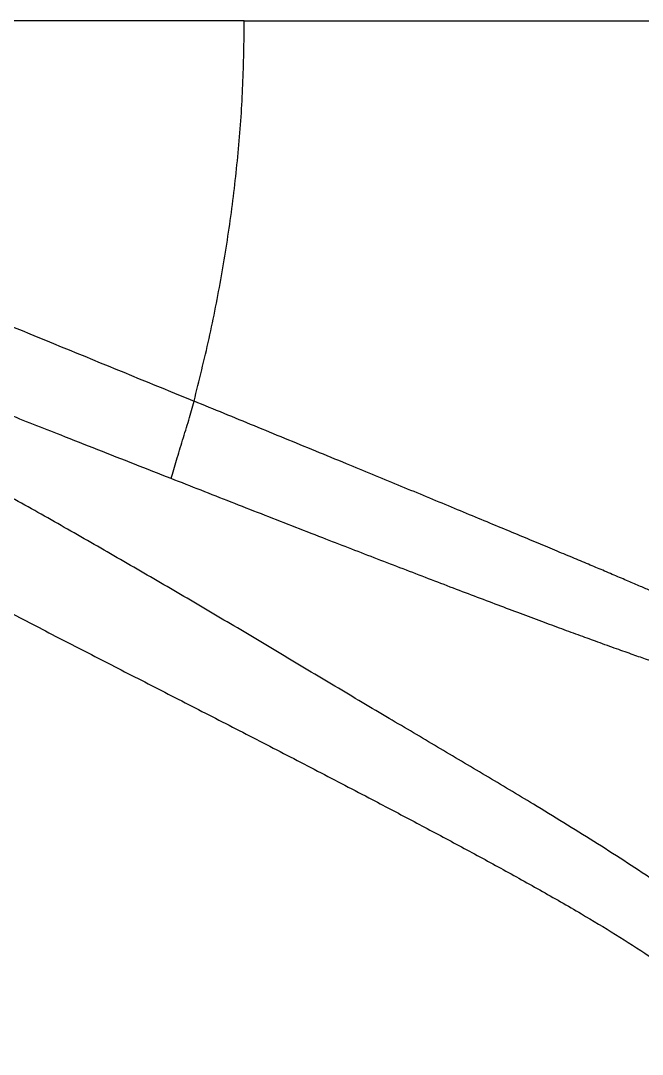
# Model space of a CAD drawing. Extents: x 400 to 501, y 484 to 634.
# Drawn here: x 474.68 to 484.45, y 535.03 to 551.25 of the extents above; entities that cross this region are included whole.
import ezdxf

# ---------------------------------------------------------------- set-up
doc = ezdxf.new("R2010")
doc.units = 0
doc.header["$MEASUREMENT"] = 0
doc.layers.add('DIM', color=3, linetype='Continuous')
doc.layers.add('GEOMETRY', color=3, linetype='Continuous', lineweight=25)

# ---------------------------------------------------------------- blocks, each defined once
blk = doc.blocks.new('2026 GRANDEE')
at = {"layer": 'GEOMETRY', "ltscale": 16}
for points, knots in [([(27.772, -45.587), (27.257, -45.587), (26.227, -45.587), (24.692, -45.587), (23.676, -45.587), (23.167, -45.587)], [0, 0, 0, 0, 0.333325, 0.666675, 1, 1, 1, 1]), ([(26.982, -51.56), (27.063, -51.234), (27.225, -50.582), (27.42, -49.593), (27.576, -48.599), (27.688, -47.598), (27.758, -46.594), (27.767, -45.922), (27.772, -45.587)], [0, 0, 0, 0, 0.167709, 0.334667, 0.501199, 0.667527, 0.833778, 1, 1, 1, 1]), ([(27.772, -45.587), (27.965, -45.587), (28.35, -45.587), (28.926, -45.587), (29.496, -45.587), (30.023, -45.587), (30.503, -45.587), (30.936, -45.587), (31.358, -45.587), (31.767, -45.587), (32.141, -45.587), (32.479, -45.587), (32.784, -45.587), (33.124, -45.587), (33.492, -45.587), (33.873, -45.587), (34.223, -45.587), (34.54, -45.587), (34.827, -45.587), (34.994, -45.587), (35.078, -45.587)], [0, 0, 0, 0, 0.071199, 0.141268, 0.209837, 0.276669, 0.328827, 0.37984, 0.429786, 0.478784, 0.526991, 0.566688, 0.606065, 0.645225, 0.70376, 0.762326, 0.821143, 0.880346, 0.93998, 1, 1, 1, 1]), ([(23.054, -49.95), (23.708, -50.218), (25.011, -50.752), (26.327, -51.291), (26.982, -51.56)], [0, 0, 0, 0, 0.5016396, 1, 1, 1, 1]), ([(26.623, -52.776), (26.431, -52.701), (26.046, -52.55), (25.469, -52.323), (24.795, -52.058), (24.027, -51.755), (23.456, -51.53), (23.17, -51.418)], [0, 0, 0, 0, 0.164855, 0.3310845, 0.4983629, 0.7492406, 1, 1, 1, 1]), ([(26.623, -52.776), (26.65, -52.68), (26.708, -52.479), (26.802, -52.173), (26.898, -51.865), (26.955, -51.659), (26.982, -51.56)], [0, 0, 0, 0, 0.240121, 0.500157, 0.760055, 1, 1, 1, 1]), ([(34.378, -54.632), (34.328, -54.61), (34.229, -54.567), (34.065, -54.497), (33.882, -54.419), (33.674, -54.33), (33.45, -54.235), (33.212, -54.135), (32.964, -54.031), (32.691, -53.916), (32.392, -53.792), (32.069, -53.657), (31.724, -53.514), (31.36, -53.363), (30.98, -53.205), (30.589, -53.043), (30.189, -52.878), (29.785, -52.711), (29.352, -52.533), (28.893, -52.344), (28.41, -52.146), (27.93, -51.949), (27.455, -51.754), (27.14, -51.625), (26.982, -51.56)], [0, 0, 0, 0, 0.04998, 0.100027, 0.150189, 0.200434, 0.25071, 0.29249, 0.334407, 0.376298, 0.418136, 0.459915, 0.501659, 0.543331, 0.584934, 0.626518, 0.66809, 0.709631, 0.751122, 0.80086, 0.850623, 0.900428, 0.950232, 1, 1, 1, 1]), ([(34.464, -55.74), (34.41, -55.722), (34.303, -55.686), (34.11, -55.621), (33.886, -55.543), (33.626, -55.451), (33.347, -55.35), (33.058, -55.245), (32.765, -55.138), (32.45, -55.021), (32.115, -54.896), (31.762, -54.764), (31.393, -54.624), (31.01, -54.479), (30.618, -54.329), (30.219, -54.176), (29.815, -54.021), (29.409, -53.864), (28.977, -53.697), (28.52, -53.519), (28.039, -53.331), (27.563, -53.145), (27.091, -52.96), (26.779, -52.837), (26.623, -52.776)], [0, 0, 0, 0, 0.049976, 0.100017, 0.15017, 0.200408, 0.250679, 0.292458, 0.334375, 0.376267, 0.418106, 0.459888, 0.501636, 0.543312, 0.584918, 0.626507, 0.668082, 0.709626, 0.751119, 0.800859, 0.850623, 0.900429, 0.950233, 1, 1, 1, 1])]:
    blk.add_open_spline(points, degree=3, knots=knots, dxfattribs=at)
at = {"layer": 'GEOMETRY'}
for points, knots in [([(36.507, -60.997), (36.403, -60.887), (36.194, -60.668), (35.848, -60.346), (35.484, -60.032), (35.086, -59.715), (34.657, -59.397), (34.201, -59.079), (33.736, -58.772), (33.265, -58.473), (32.792, -58.179), (32.225, -57.832), (31.563, -57.437), (30.807, -56.989), (30.017, -56.523), (29.196, -56.036), (28.347, -55.529), (27.503, -55.025), (26.663, -54.531), (25.827, -54.047), (24.995, -53.569), (24.167, -53.102), (23.617, -52.803), (23.342, -52.653)], [0, 0, 0, 0, 0.030728, 0.061531, 0.092434, 0.123401, 0.158142, 0.192981, 0.227848, 0.262751, 0.297682, 0.332642, 0.387693, 0.442739, 0.498279, 0.560864, 0.623499, 0.686082, 0.748842, 0.811648, 0.874449, 0.937233, 1, 1, 1, 1]), ([(23.093, -54.364), (23.357, -54.501), (23.884, -54.775), (24.697, -55.194), (25.524, -55.619), (26.363, -56.049), (27.212, -56.484), (28.066, -56.923), (28.923, -57.366), (29.496, -57.665), (29.782, -57.815)], [0, 0, 0, 0, 0.124948, 0.249977, 0.375051, 0.500187, 0.625322, 0.750452, 0.875189, 1, 1, 1, 1]), ([(29.782, -57.815), (30.001, -57.93), (30.441, -58.161), (31.101, -58.513), (31.76, -58.869), (32.416, -59.233), (33.033, -59.585), (33.607, -59.93), (34.135, -60.268), (34.607, -60.595), (35.021, -60.909), (35.38, -61.202), (35.727, -61.505), (35.945, -61.712), (36.054, -61.815)], [0, 0, 0, 0, 0.100428, 0.201705, 0.302083, 0.402468, 0.502606, 0.585969, 0.669228, 0.752325, 0.814475, 0.876514, 0.938346, 1, 1, 1, 1])]:
    blk.add_open_spline(points, degree=3, knots=knots, dxfattribs=at)

msp = doc.modelspace()

# ---------------------------------------------------------------- block references
at = {"layer": 'DIM'}
msp.add_blockref('2026 GRANDEE', (450.425, 596.84), dxfattribs=at)

doc.saveas('drawing.dxf')
